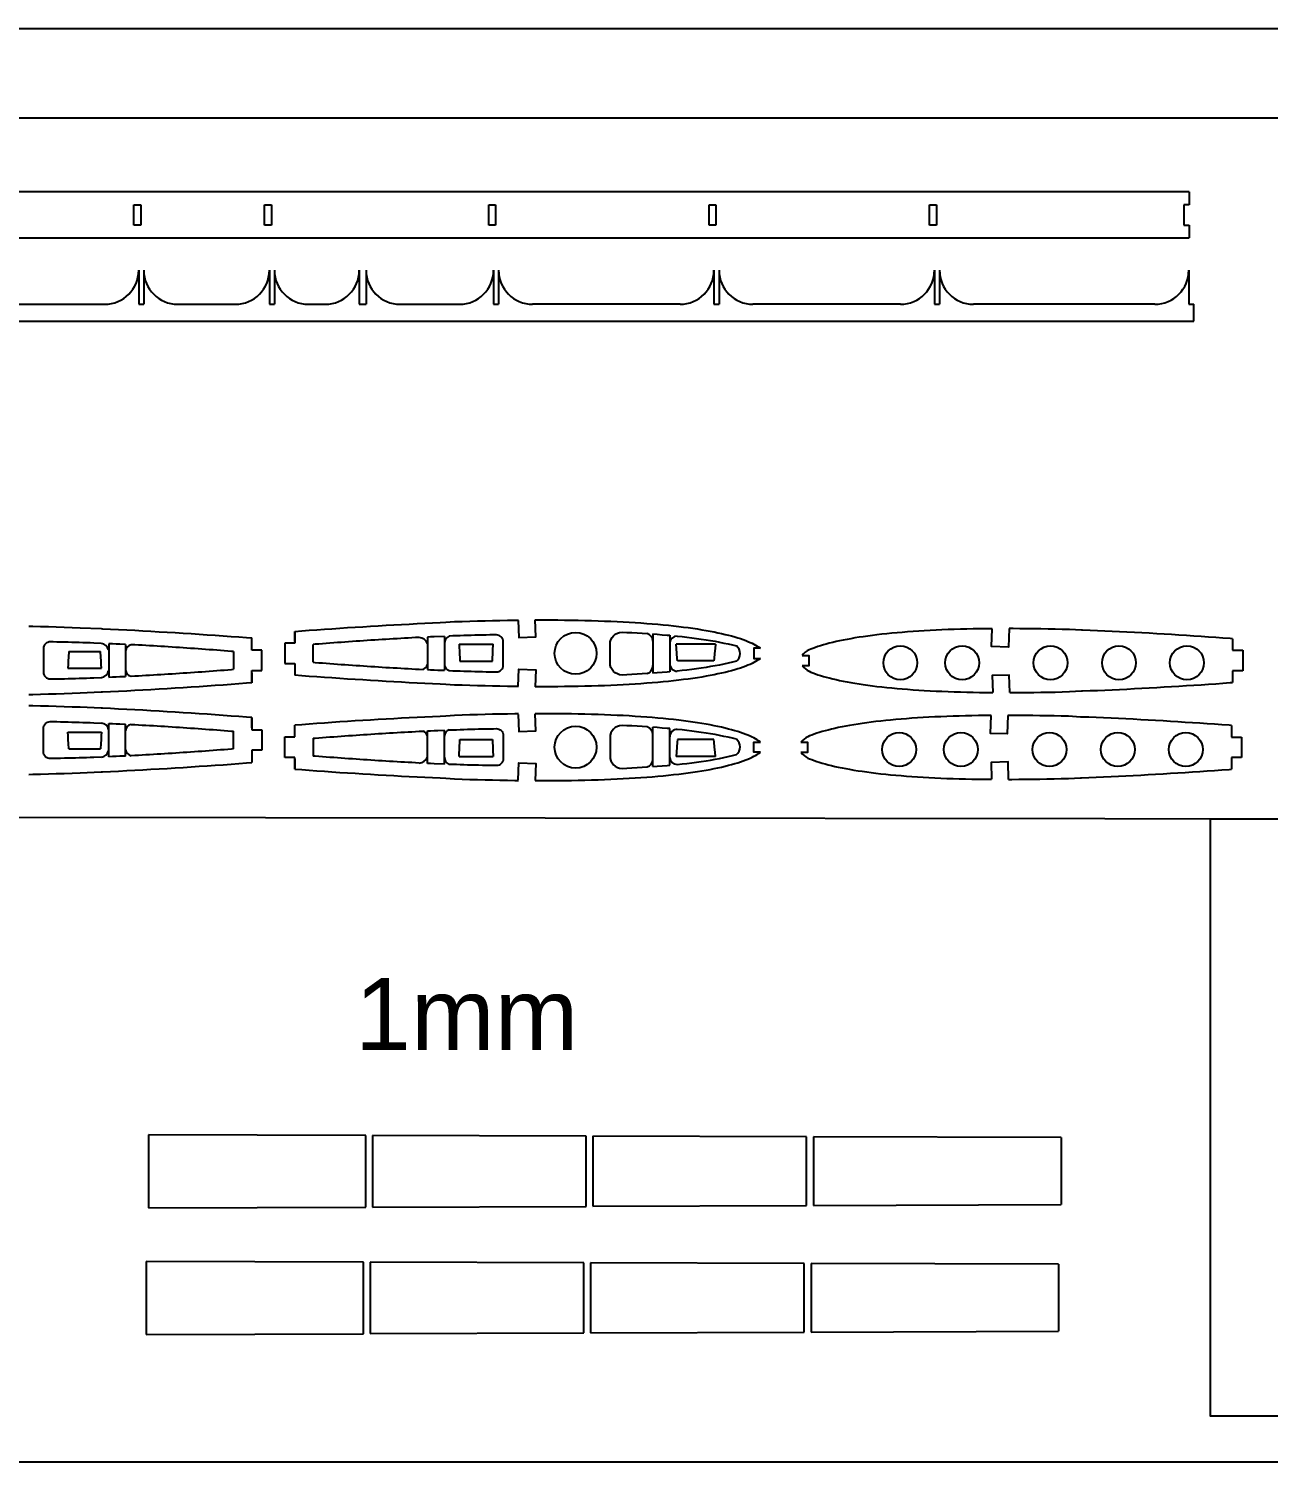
# Model space of a CAD drawing. Header units: inches. Extents: x 264 to 1849, y 18 to 441.
# Drawn here: x 881.2 to 1246.7, y 18.5 to 441.1 of the extents above; entities that cross this region are included whole.
import ezdxf

# ---------------------------------------------------------------- set-up
doc = ezdxf.new("R2010")
doc.units = ezdxf.units.IN
doc.header["$MEASUREMENT"] = 0
doc.layers.add('7', color=7, linetype='Continuous')
doc.layers.add('LAYER01', color=7, linetype='Continuous')
doc.styles.get("Standard").update_dxf_attribs({"font": 'arial.ttf'})

msp = doc.modelspace()

# ---------------------------------------------------------------- linework, layer by layer
for p, q in [((1223.31, 393), (640.98, 393)), ((912.18, 386.2), (912.18, 389.2)), ((912.18, 389.2), (914.18, 389.2)), ((914.18, 389.2), (914.18, 383.2)), ((950.71, 386.2), (950.71, 389.2)), ((950.71, 389.2), (952.71, 389.2)), ((952.71, 389.2), (952.71, 383.2)), ((1016.81, 386.2), (1016.81, 389.2)), ((1016.81, 389.2), (1018.81, 389.2)), ((1018.81, 389.2), (1018.81, 383.2)), ((1081.81, 386.2), (1081.81, 389.2)), ((1081.81, 389.2), (1083.81, 389.2)), ((1083.81, 389.2), (1083.81, 383.2)), ((1146.81, 386.2), (1146.81, 389.2)), ((1146.81, 389.2), (1148.81, 389.2)), ((1148.81, 389.2), (1148.81, 383.2)), ((1223.31, 389.2), (1221.81, 389.2)), ((1221.81, 389.2), (1221.81, 383.2)), ((1223.31, 393), (1223.31, 389.2)), ((912.18, 383.2), (912.18, 386.2)), ((950.71, 383.2), (950.71, 386.2)), ((1016.81, 383.2), (1016.81, 386.2)), ((1081.81, 383.2), (1081.81, 386.2)), ((1146.81, 383.2), (1146.81, 386.2)), ((914.18, 383.2), (912.18, 383.2)), ((952.71, 383.2), (950.71, 383.2)), ((1018.81, 383.2), (1016.81, 383.2)), ((1083.81, 383.2), (1081.81, 383.2)), ((1148.81, 383.2), (1146.81, 383.2)), ((1221.81, 383.2), (1223.31, 383.2)), ((1223.31, 383.2), (1223.31, 379.4)), ((640.98, 379.4), (1223.31, 379.4)), ((913.59, 369.85), (913.59, 359.85)), ((915.09, 369.85), (915.09, 359.85)), ((952.12, 369.85), (952.12, 359.85)), ((953.62, 369.85), (953.62, 359.85)), ((978.62, 369.85), (978.62, 359.85)), ((980.62, 369.85), (980.62, 359.85)), ((1018.22, 369.85), (1018.22, 359.85)), ((1019.72, 369.85), (1019.72, 359.85)), ((1083.22, 369.85), (1083.22, 359.85)), ((1084.72, 369.85), (1084.72, 359.85)), ((1148.22, 369.85), (1148.22, 359.85)), ((1149.72, 369.85), (1149.72, 359.85)), ((1223.22, 369.85), (1223.22, 359.85)), ((858.89, 359.85), (903.59, 359.85)), ((913.59, 359.85), (915.09, 359.85)), ((925.09, 359.85), (942.12, 359.85)), ((952.12, 359.85), (953.62, 359.85)), ((963.62, 359.85), (968.62, 359.85)), ((978.62, 359.85), (980.62, 359.85)), ((990.62, 359.85), (1008.22, 359.85)), ((1018.22, 359.85), (1019.72, 359.85)), ((1073.22, 359.85), (1029.72, 359.85)), ((1083.22, 359.85), (1084.72, 359.85)), ((1138.22, 359.85), (1094.72, 359.85)), ((1148.22, 359.85), (1149.72, 359.85)), ((1213.22, 359.85), (1159.72, 359.85)), ((1223.22, 359.85), (1224.72, 359.85)), ((1224.72, 354.85), (1224.72, 359.85)), ((959.66, 260.43), (959.66, 263.43)), ((946.94, 251.22), (946.94, 248.22)), ((946.94, 235.02), (946.94, 238.02)), ((959.66, 225.81), (959.66, 222.81))]:
    msp.add_line(p, q)
at = {"color": 9}
for p, q in [((959.66, 263.43), (959.66, 259.95)), ((946.94, 257.86), (946.94, 261.48)), ((949.94, 257.86), (946.94, 257.86)), ((949.94, 251.86), (949.94, 257.86)), ((959.66, 259.95), (956.66, 259.95)), ((956.66, 259.95), (956.66, 253.95)), ((965.04, 254.32), (965.04, 259.59)), ((1236.11, 261.26), (1236.11, 257.84)), ((1236.11, 257.84), (1239.11, 257.84)), ((1239.11, 257.84), (1239.11, 251.84)), ((941.56, 257.49), (941.56, 252.24)), ((956.66, 253.95), (959.66, 253.95)), ((959.66, 253.95), (959.68, 250.47)), ((946.94, 248.22), (946.94, 251.86)), ((946.94, 251.86), (949.94, 251.86)), ((1239.11, 251.84), (1236.11, 251.84)), ((1236.11, 251.84), (1236.12, 248.36)), ((946.94, 238.02), (946.94, 234.38)), ((941.56, 228.75), (941.56, 234)), ((946.94, 234.38), (949.94, 234.38)), ((949.94, 234.38), (949.94, 228.38)), ((959.66, 232.29), (959.68, 235.77)), ((1235.78, 235.68), (1235.78, 232.27)), ((949.94, 228.38), (946.94, 228.38)), ((946.94, 228.38), (946.94, 224.76)), ((956.66, 226.29), (956.66, 232.29)), ((956.66, 232.29), (959.66, 232.29)), ((965.04, 231.92), (965.04, 226.65)), ((1235.78, 232.27), (1238.78, 232.27)), ((1238.78, 232.27), (1238.78, 226.27)), ((959.66, 226.29), (956.66, 226.29)), ((959.66, 222.81), (959.66, 226.29)), ((1238.78, 226.27), (1235.78, 226.27)), ((1235.78, 226.27), (1235.78, 222.78))]:
    msp.add_line(p, q, dxfattribs=at)
at = {"color": 3}
msp.add_lwpolyline([(264.4, 441.09), (1834.81, 441.09), (1834.81, 18.48), (264.4, 18.48)], close=True, dxfattribs=at)
for centre, radius in [((1042.41, 256.95), 6.17), ((1138.16, 254.16), 5), ((1156.38, 254.16), 5), ((1182.47, 254.16), 5), ((1202.64, 254.16), 5), ((1222.68, 254.16), 5), ((1042.41, 229.29), 6.17), ((1137.82, 228.58), 5), ((1156.04, 228.58), 5), ((1182.13, 228.58), 5), ((1202.3, 228.58), 5), ((1222.34, 228.58), 5)]:
    msp.add_circle(centre, radius)
for centre, radius, start, end in [((903.59, 369.85), 10, 270, 0), ((925.09, 369.85), 10, 180, 270), ((942.12, 369.85), 10, 270, 0), ((963.62, 369.85), 10, 180, 270), ((968.62, 369.85), 10, 270, 0), ((990.62, 369.85), 10, 180, 270), ((1008.22, 369.85), 10, 270, 0), ((1029.72, 369.85), 10, 180, 270), ((1073.22, 369.85), 10, 270, 0), ((1094.72, 369.85), 10, 180, 270), ((1138.22, 369.85), 10, 270, 0), ((1159.72, 369.85), 10, 180, 270), ((1213.22, 369.85), 10, 270, 0), ((1087.94, 256.88), 2.96, 309.9525, 50.0475), ((1087.94, 229.36), 2.96, 309.9525, 50.0475)]:
    msp.add_arc(centre, radius, start, end)
at = {"layer": '7', "linetype": 'Continuous'}
for points in [[(1004.11, 266.09), (1006.75, 266.29), (1009.01, 266.37), (1011.25, 266.44), (1013.49, 266.51), (1015.72, 266.57), (1017.92, 266.62), (1020.12, 266.67), (1022.32, 266.71), (1024.48, 266.74), (1025.56, 266.75)], [(1025.52, 266.6), (1025.72, 261.6), (1030.71, 261.8), (1030.52, 266.79)], [(1030.52, 266.79), (1030.89, 266.79), (1033, 266.8), (1035.1, 266.79), (1037.14, 266.78), (1039.18, 266.76), (1041.22, 266.74), (1043.2, 266.7), (1045.17, 266.66), (1047.14, 266.61), (1049.03, 266.55), (1050.93, 266.48), (1052.82, 266.41), (1054.64, 266.32), (1056.45, 266.23), (1058.26, 266.13), (1059.98, 266.03), (1061.69, 265.91), (1063.41, 265.78), (1065.03, 265.66), (1066.65, 265.52), (1068.27, 265.36), (1069.79, 265.21), (1071.31, 265.05), (1072.82, 264.88), (1074.23, 264.7), (1075.63, 264.52), (1077.03, 264.32), (1078.32, 264.13), (1079.61, 263.92), (1080.89, 263.7), (1082.06, 263.49), (1083.23, 263.26), (1084.39, 263.03), (1085.44, 262.8), (1086.48, 262.55), (1087.51, 262.3), (1088.43, 262.06), (1089.34, 261.8), (1090.25, 261.53), (1091.03, 261.28), (1091.8, 261.01), (1092.57, 260.72), (1093.22, 260.46), (1093.86, 260.19), (1094.49, 259.9), (1095, 259.65), (1095.5, 259.39), (1095.99, 259.1), (1096.36, 258.85), (1096.72, 258.59), (1096.9, 258.45)], [(881.2, 264.97), (882.35, 264.94), (884.64, 264.89), (886.98, 264.83), (889.31, 264.76), (891.64, 264.68), (894, 264.6), (896.36, 264.51), (902.51, 264.23)], [(902.51, 264.23), (902.89, 264.21), (905.27, 264.1), (907.66, 263.99), (910.05, 263.87), (912.44, 263.74), (914.83, 263.61), (917.22, 263.47), (919.6, 263.33), (921.98, 263.19), (924.36, 263.05), (926.74, 262.9), (929.1, 262.75), (931.46, 262.59), (933.82, 262.43), (936.16, 262.27), (938.49, 262.1), (940.82, 261.94), (943.12, 261.77), (945.41, 261.6), (946.94, 261.48)], [(959.66, 263.43), (961.68, 263.58), (963.88, 263.74), (966.12, 263.9), (968.36, 264.06), (970.59, 264.21), (972.86, 264.37), (975.12, 264.52), (977.38, 264.66), (979.66, 264.81), (981.95, 264.94), (984.23, 265.08), (986.52, 265.21), (988.81, 265.34), (991.1, 265.47), (993.39, 265.59), (995.68, 265.71), (997.97, 265.82), (1000.25, 265.92), (1002.53, 266.02), (1004.11, 266.09)], [(1056.11, 263.19), (1057.5, 263.13), (1059.02, 263.06), (1060.53, 262.97), (1062.03, 262.88), (1063.53, 262.79)], [(1065.22, 262.67), (1066.51, 262.57), (1067.99, 262.45), (1069.46, 262.33), (1070.2, 262.26)], [(1072.38, 262.04), (1073.83, 261.89), (1075.26, 261.72), (1076.68, 261.55), (1078.09, 261.36), (1079.48, 261.16), (1080.87, 260.95), (1082.22, 260.73), (1083.56, 260.5), (1084.87, 260.25), (1086.17, 259.99), (1087.42, 259.72), (1088.66, 259.44), (1089.84, 259.14)], [(1165.27, 264.22), (1163.48, 264.2), (1161.53, 264.18), (1159.64, 264.14), (1157.75, 264.1), (1155.87, 264.05), (1154.05, 264), (1152.24, 263.93), (1150.43, 263.86), (1148.69, 263.78), (1146.96, 263.69), (1145.23, 263.6), (1143.58, 263.5), (1141.94, 263.39), (1140.3, 263.27), (1138.74, 263.14), (1137.19, 263.01), (1135.64, 262.86), (1134.19, 262.72), (1132.74, 262.56), (1131.29, 262.4), (1129.95, 262.23), (1128.6, 262.05), (1127.26, 261.86), (1126.03, 261.68), (1124.79, 261.48), (1123.56, 261.27), (1122.45, 261.07), (1121.33, 260.85), (1120.22, 260.62), (1119.22, 260.41), (1118.22, 260.17), (1117.23, 259.93), (1116.35, 259.7), (1115.48, 259.45), (1114.62, 259.19), (1113.87, 258.95), (1113.12, 258.7), (1112.39, 258.42), (1111.77, 258.17), (1111.25, 257.95), (1111.25, 257.95)], [(1170.22, 264.23), (1170.05, 258.76), (1165.06, 258.93), (1165.27, 264.22)], [(1191.63, 263.76), (1188.07, 263.96), (1185.93, 264.01), (1183.83, 264.06), (1181.72, 264.11), (1179.62, 264.15), (1177.55, 264.18), (1175.49, 264.2), (1173.43, 264.22), (1171.41, 264.23), (1170.23, 264.23)], [(1236.11, 261.26), (1235.43, 261.31), (1233.29, 261.46), (1231.15, 261.61), (1229.01, 261.76), (1226.84, 261.91), (1224.68, 262.05), (1222.51, 262.19), (1220.33, 262.33), (1218.14, 262.46), (1215.96, 262.59), (1213.77, 262.72), (1211.58, 262.85), (1209.39, 262.97), (1207.19, 263.08), (1205, 263.19), (1202.81, 263.3), (1200.63, 263.4), (1198.45, 263.5), (1196.26, 263.59), (1194.1, 263.67), (1191.93, 263.75), (1191.63, 263.76)], [(909.73, 259.56), (908.07, 259.64), (906.97, 259.7), (905.88, 259.75), (904.78, 259.79)], [(941.58, 257.49), (941, 257.53), (939.91, 257.62), (938.81, 257.7), (937.7, 257.78), (936.6, 257.87), (935.51, 257.95), (934.41, 258.03), (933.3, 258.11), (932.21, 258.19), (931.11, 258.26), (930.01, 258.34), (928.91, 258.42), (927.81, 258.49), (926.71, 258.57), (925.61, 258.64), (924.52, 258.71), (923.42, 258.78), (922.32, 258.85), (921.22, 258.92), (920.13, 258.99), (919.03, 259.05), (917.93, 259.12), (916.83, 259.18), (915.74, 259.25), (914.64, 259.31), (913.55, 259.37), (912.45, 259.42), (911.35, 259.48)], [(996.34, 261.62), (996.34, 261.62), (995.24, 261.57), (994.15, 261.51), (993.05, 261.45), (991.95, 261.39), (990.86, 261.33), (989.76, 261.27), (988.67, 261.2), (987.57, 261.14), (986.47, 261.07), (985.38, 261.01), (984.28, 260.94), (983.18, 260.87), (982.08, 260.8), (980.98, 260.73), (979.89, 260.65), (978.79, 260.58), (977.69, 260.5), (976.59, 260.43), (975.49, 260.35), (974.39, 260.27), (973.29, 260.19), (972.19, 260.11), (971.09, 260.03), (969.99, 259.95), (968.89, 259.87), (967.79, 259.78), (966.69, 259.7), (965.59, 259.62), (965.04, 259.57)], [(1003.72, 261.96), (1000.72, 261.83), (999.62, 261.78), (998.72, 261.74)], [(1008.09, 259.69), (1008.22, 256.69), (1008.27, 255.6), (1008.31, 254.69)], [(1017.89, 254.69), (1017.94, 255.6), (1017.99, 256.69), (1018.03, 257.79), (1018.11, 259.69)], [(1072.46, 254.71), (1072.39, 255.45), (1072.26, 256.92), (1072.14, 258.4), (1072.04, 259.69)], [(1083.63, 259.69), (1083.53, 258.4), (1083.42, 256.92), (1083.29, 255.45), (1083.22, 254.71)], [(1096.9, 258.45), (1094.93, 258.45), (1094.93, 255.45), (1096.9, 255.45)], [(1096.92, 258.43), (1096.92, 258.43)], [(892.96, 257.49), (892.88, 255.83), (892.83, 254.74), (892.78, 253.64), (892.73, 252.55)], [(902.59, 252.55), (902.54, 253.64), (902.49, 254.74), (902.44, 255.83), (902.36, 257.49)], [(965.03, 254.32), (965.59, 254.28), (966.69, 254.19), (967.79, 254.11), (968.89, 254.03), (969.99, 253.94), (971.09, 253.86), (972.19, 253.78), (973.29, 253.7), (974.39, 253.62), (975.49, 253.54), (976.59, 253.47), (977.69, 253.39), (978.79, 253.32), (979.89, 253.24), (980.98, 253.17), (982.08, 253.1), (983.18, 253.03), (984.28, 252.96), (985.38, 252.89), (986.47, 252.82), (987.57, 252.76), (988.67, 252.69), (989.76, 252.63), (990.86, 252.56), (991.95, 252.5), (993.05, 252.44), (994.15, 252.38), (995.24, 252.33), (996.34, 252.27), (997.43, 252.22)], [(1096.9, 255.45), (1096.72, 255.3), (1096.36, 255.04), (1095.99, 254.79), (1095.5, 254.51), (1095, 254.24), (1094.49, 253.99), (1093.86, 253.7), (1093.22, 253.43), (1092.57, 253.17), (1091.8, 252.88), (1091.03, 252.61), (1090.25, 252.36), (1089.34, 252.09), (1088.43, 251.84), (1087.51, 251.6), (1086.48, 251.34), (1085.44, 251.1), (1084.39, 250.87), (1083.23, 250.63), (1082.06, 250.4), (1080.89, 250.19), (1079.61, 249.97), (1078.32, 249.76), (1077.03, 249.57), (1075.63, 249.37), (1074.23, 249.19), (1072.82, 249.01), (1071.31, 248.84), (1069.79, 248.68), (1068.27, 248.53), (1066.65, 248.38), (1065.03, 248.24), (1063.41, 248.11), (1061.69, 247.98), (1059.98, 247.86), (1058.26, 247.76), (1056.45, 247.66), (1054.64, 247.57), (1052.82, 247.49), (1050.93, 247.41), (1049.03, 247.34), (1047.14, 247.28), (1045.17, 247.23), (1043.2, 247.19), (1041.22, 247.15), (1039.18, 247.13), (1037.14, 247.11), (1035.1, 247.1), (1033, 247.09), (1030.89, 247.1), (1030.52, 247.1)], [(1089.84, 254.61), (1088.66, 254.31), (1087.42, 254.03), (1086.17, 253.76), (1084.87, 253.5), (1083.56, 253.25), (1082.22, 253.02), (1080.87, 252.8), (1079.48, 252.59), (1078.09, 252.39), (1076.68, 252.2), (1075.26, 252.03), (1073.83, 251.86), (1072.38, 251.71)], [(1109.22, 256.31), (1111.16, 256.31), (1111.16, 253.31), (1109.22, 253.31)], [(904.78, 249.93), (905.88, 249.98), (906.97, 250.03), (908.07, 250.08), (909.73, 250.16)], [(911.35, 250.24), (912.45, 250.3), (913.55, 250.36), (914.64, 250.42), (915.74, 250.48), (916.83, 250.54), (917.93, 250.61), (919.03, 250.67), (920.13, 250.74), (921.22, 250.8), (922.32, 250.87), (923.42, 250.94), (924.52, 251.01), (925.61, 251.08), (926.71, 251.16), (927.81, 251.23), (928.91, 251.31), (930.01, 251.38), (931.11, 251.46), (932.21, 251.54), (933.3, 251.62), (934.41, 251.7), (935.51, 251.78), (936.6, 251.86), (937.7, 251.94), (938.81, 252.02), (939.91, 252.11), (941, 252.19), (941.56, 252.24)], [(1004.2, 247.8), (1002.53, 247.87), (1000.25, 247.97), (997.97, 248.08), (995.68, 248.19), (993.39, 248.3), (991.1, 248.42), (988.81, 248.55), (986.52, 248.68), (984.23, 248.82), (981.95, 248.95), (979.66, 249.09), (977.38, 249.23), (975.12, 249.38), (972.86, 249.53), (970.59, 249.68), (968.36, 249.84), (966.12, 249.99), (963.88, 250.15), (961.68, 250.32), (959.68, 250.47)], [(998.72, 252.16), (999.62, 252.11), (1000.72, 252.06), (1001.81, 252.02), (1003.72, 251.94)], [(1025.61, 247.29), (1025.52, 247.29), (1025.72, 252.29), (1030.71, 252.1), (1030.52, 247.1)], [(1063.53, 250.96), (1062.03, 250.87), (1060.53, 250.78), (1059.02, 250.7), (1057.5, 250.62), (1056.11, 250.56)], [(1070.2, 251.49), (1069.46, 251.42), (1067.99, 251.3), (1066.51, 251.18), (1065.22, 251.08)], [(1111.25, 251.66), (1111.77, 251.44), (1112.39, 251.19), (1113.12, 250.92), (1113.87, 250.66), (1114.62, 250.42), (1115.48, 250.16), (1116.35, 249.92), (1117.23, 249.69), (1118.22, 249.44), (1119.22, 249.21), (1120.22, 248.99), (1121.33, 248.76), (1122.45, 248.54), (1123.56, 248.34), (1124.79, 248.13), (1126.03, 247.93), (1127.26, 247.75), (1128.6, 247.56), (1129.95, 247.38), (1131.29, 247.22), (1132.74, 247.05), (1134.19, 246.9), (1135.64, 246.75), (1137.19, 246.61), (1138.74, 246.47), (1140.3, 246.35), (1141.94, 246.23), (1143.58, 246.12), (1145.23, 246.02), (1146.96, 245.92), (1148.69, 245.83), (1150.43, 245.75), (1152.24, 245.68), (1154.05, 245.62), (1155.87, 245.56), (1157.75, 245.51), (1159.64, 245.47), (1161.53, 245.44), (1163.48, 245.41), (1165.44, 245.39)], [(1170.43, 245.38), (1170.43, 245.38), (1170.27, 250.55), (1165.27, 250.39), (1165.44, 245.39)], [(902.51, 245.47), (896.36, 245.19), (894, 245.11), (891.64, 245.03), (889.31, 244.95), (886.98, 244.88), (884.64, 244.82), (882.35, 244.76), (881.2, 244.74)], [(946.94, 248.22), (945.41, 248.11), (943.12, 247.93), (940.82, 247.77), (938.49, 247.6), (936.16, 247.43), (933.82, 247.27), (931.46, 247.11), (929.1, 246.96), (926.74, 246.8), (924.36, 246.65), (921.98, 246.51), (919.6, 246.37), (917.22, 246.23), (914.83, 246.09), (912.44, 245.96), (910.05, 245.83), (907.66, 245.71), (905.27, 245.6), (902.89, 245.49), (902.51, 245.47)], [(1025.61, 247.14), (1024.48, 247.15), (1022.32, 247.19), (1020.12, 247.23), (1017.92, 247.27), (1015.72, 247.33), (1013.49, 247.39), (1011.25, 247.45), (1009.01, 247.52), (1006.75, 247.6), (1004.2, 247.8)], [(1170.43, 245.38), (1171.41, 245.38), (1173.43, 245.39), (1175.49, 245.41), (1177.55, 245.44), (1179.62, 245.47), (1181.72, 245.5), (1183.83, 245.55), (1185.93, 245.6), (1188.07, 245.66), (1191.63, 245.86)], [(1191.63, 245.86), (1191.93, 245.87), (1194.1, 245.95), (1196.26, 246.03), (1198.45, 246.12), (1200.63, 246.22), (1202.81, 246.32), (1205, 246.43), (1207.19, 246.54), (1209.39, 246.65), (1211.58, 246.77), (1213.77, 246.9), (1215.96, 247.03), (1218.14, 247.16), (1220.33, 247.29), (1222.51, 247.43), (1224.68, 247.57), (1226.84, 247.71), (1229.01, 247.86), (1231.15, 248), (1233.29, 248.16), (1235.43, 248.31), (1236.12, 248.36)], [(902.51, 240.77), (896.36, 241.04), (894, 241.13), (891.64, 241.21), (889.31, 241.29), (886.98, 241.36), (884.64, 241.42), (882.35, 241.47), (881.2, 241.5)], [(946.94, 238.02), (945.41, 238.13), (943.12, 238.3), (940.82, 238.47), (938.49, 238.64), (936.16, 238.8), (933.82, 238.97), (931.46, 239.13), (929.1, 239.28), (926.74, 239.44), (924.36, 239.58), (921.98, 239.73), (919.6, 239.87), (917.22, 240.01), (914.83, 240.15), (912.44, 240.28), (910.05, 240.4), (907.66, 240.53), (905.27, 240.64), (902.89, 240.75), (902.51, 240.77)], [(1004.2, 238.44), (1002.53, 238.37), (1000.25, 238.27), (997.97, 238.16), (995.68, 238.05), (993.39, 237.94), (991.1, 237.82), (988.81, 237.69), (986.52, 237.56), (984.23, 237.42), (981.95, 237.29), (979.66, 237.15), (977.38, 237.01), (975.12, 236.86), (972.86, 236.71), (970.59, 236.56), (968.36, 236.4), (966.12, 236.24), (963.88, 236.08), (961.68, 235.92), (959.68, 235.77)], [(1025.61, 239.1), (1024.48, 239.09), (1022.32, 239.05), (1020.12, 239.01), (1017.92, 238.97), (1015.72, 238.91), (1013.49, 238.85), (1011.25, 238.79), (1009.01, 238.72), (1006.75, 238.64), (1004.2, 238.44)], [(1025.61, 238.95), (1025.52, 238.95), (1025.72, 233.95), (1030.71, 234.14), (1030.52, 239.14)], [(1096.9, 230.79), (1096.72, 230.94), (1096.36, 231.2), (1095.99, 231.45), (1095.5, 231.73), (1095, 232), (1094.49, 232.25), (1093.86, 232.54), (1093.22, 232.81), (1092.57, 233.07), (1091.8, 233.36), (1091.03, 233.62), (1090.25, 233.88), (1089.34, 234.15), (1088.43, 234.4), (1087.51, 234.64), (1086.48, 234.9), (1085.44, 235.14), (1084.39, 235.37), (1083.23, 235.61), (1082.06, 235.84), (1080.89, 236.05), (1079.61, 236.27), (1078.32, 236.47), (1077.03, 236.67), (1075.63, 236.87), (1074.23, 237.05), (1072.82, 237.22), (1071.31, 237.4), (1069.79, 237.56), (1068.27, 237.71), (1066.65, 237.86), (1065.03, 238), (1063.41, 238.13), (1061.69, 238.26), (1059.98, 238.37), (1058.26, 238.48), (1056.45, 238.58), (1054.64, 238.67), (1052.82, 238.75), (1050.93, 238.83), (1049.03, 238.9), (1047.14, 238.96), (1045.17, 239.01), (1043.2, 239.05), (1041.22, 239.08), (1039.18, 239.11), (1037.14, 239.13), (1035.1, 239.14), (1033, 239.14), (1030.89, 239.14), (1030.52, 239.14)], [(1164.93, 238.64), (1163.14, 238.62), (1161.19, 238.6), (1159.3, 238.56), (1157.42, 238.52), (1155.53, 238.47), (1153.72, 238.42), (1151.9, 238.35), (1150.09, 238.28), (1148.36, 238.2), (1146.62, 238.12), (1144.89, 238.02), (1143.25, 237.92), (1141.6, 237.81), (1139.96, 237.69), (1138.41, 237.56), (1136.86, 237.43), (1135.31, 237.28), (1133.85, 237.14), (1132.4, 236.98), (1130.95, 236.82), (1129.61, 236.65), (1128.27, 236.47), (1126.92, 236.29), (1125.69, 236.1), (1124.46, 235.9), (1123.23, 235.69), (1122.11, 235.49), (1120.99, 235.27), (1119.88, 235.05), (1118.88, 234.83), (1117.88, 234.59), (1116.89, 234.35), (1116.02, 234.12), (1115.15, 233.87), (1114.28, 233.61), (1113.53, 233.37), (1112.79, 233.12), (1112.05, 232.84), (1111.43, 232.59), (1110.91, 232.37), (1110.91, 232.37)], [(1169.88, 238.65), (1169.72, 233.18), (1164.72, 233.35), (1164.93, 238.64)], [(1191.29, 238.18), (1187.73, 238.38), (1185.59, 238.43), (1183.49, 238.48), (1181.38, 238.53), (1179.28, 238.57), (1177.22, 238.6), (1175.15, 238.62), (1173.09, 238.64), (1171.08, 238.65), (1169.89, 238.65)], [(1235.78, 235.68), (1235.09, 235.73), (1232.95, 235.88), (1230.81, 236.03), (1228.67, 236.18), (1226.5, 236.33), (1224.34, 236.47), (1222.17, 236.61), (1219.99, 236.75), (1217.81, 236.88), (1215.62, 237.01), (1213.43, 237.14), (1211.24, 237.27), (1209.05, 237.39), (1206.86, 237.5), (1204.67, 237.61), (1202.47, 237.72), (1200.29, 237.82), (1198.11, 237.92), (1195.92, 238.01), (1193.76, 238.09), (1191.59, 238.17), (1191.29, 238.18)], [(892.96, 228.75), (892.88, 230.41), (892.83, 231.5), (892.78, 232.6), (892.73, 233.69)], [(902.59, 233.69), (902.54, 232.6), (902.49, 231.5), (902.44, 230.41), (902.36, 228.75)], [(904.78, 236.31), (905.88, 236.26), (906.97, 236.21), (908.07, 236.16), (909.73, 236.08)], [(911.35, 236), (912.45, 235.94), (913.55, 235.88), (914.64, 235.82), (915.74, 235.76), (916.83, 235.7), (917.93, 235.63), (919.03, 235.57), (920.13, 235.5), (921.22, 235.44), (922.32, 235.37), (923.42, 235.3), (924.52, 235.23), (925.61, 235.16), (926.71, 235.08), (927.81, 235.01), (928.91, 234.93), (930.01, 234.86), (931.11, 234.78), (932.21, 234.7), (933.3, 234.62), (934.41, 234.54), (935.51, 234.46), (936.6, 234.38), (937.7, 234.3), (938.81, 234.21), (939.91, 234.13), (941, 234.05), (941.56, 234)], [(965.03, 231.92), (965.59, 231.96), (966.69, 232.05), (967.79, 232.13), (968.89, 232.21), (969.99, 232.3), (971.09, 232.38), (972.19, 232.46), (973.29, 232.54), (974.39, 232.62), (975.49, 232.69), (976.59, 232.77), (977.69, 232.85), (978.79, 232.92), (979.89, 233), (980.98, 233.07), (982.08, 233.14), (983.18, 233.21), (984.28, 233.28), (985.38, 233.35), (986.47, 233.42), (987.57, 233.48), (988.67, 233.55), (989.76, 233.61), (990.86, 233.68), (991.95, 233.74), (993.05, 233.8), (994.15, 233.85), (995.24, 233.91), (996.34, 233.97), (997.43, 234.02)], [(998.72, 234.08), (999.62, 234.12), (1000.72, 234.17), (1001.81, 234.22), (1003.72, 234.3)], [(1063.53, 235.28), (1062.03, 235.37), (1060.53, 235.46), (1059.02, 235.54), (1057.5, 235.62), (1056.11, 235.68)], [(1070.2, 234.75), (1069.46, 234.81), (1067.99, 234.94), (1066.51, 235.06), (1065.22, 235.16)], [(1089.84, 231.63), (1088.66, 231.93), (1087.42, 232.21), (1086.17, 232.48), (1084.87, 232.74), (1083.56, 232.99), (1082.22, 233.22), (1080.87, 233.44), (1079.48, 233.65), (1078.09, 233.85), (1076.68, 234.04), (1075.26, 234.21), (1073.83, 234.38), (1072.38, 234.53)], [(941.58, 228.75), (941, 228.71), (939.91, 228.62), (938.81, 228.54), (937.7, 228.46), (936.6, 228.37), (935.51, 228.29), (934.41, 228.21), (933.3, 228.13), (932.21, 228.05), (931.11, 227.97), (930.01, 227.9), (928.91, 227.82), (927.81, 227.75), (926.71, 227.67), (925.61, 227.6), (924.52, 227.53), (923.42, 227.46), (922.32, 227.39), (921.22, 227.32), (920.13, 227.25), (919.03, 227.18), (917.93, 227.12), (916.83, 227.06), (915.74, 226.99), (914.64, 226.93), (913.55, 226.87), (912.45, 226.81), (911.35, 226.76)], [(1008.09, 226.55), (1008.22, 229.55), (1008.27, 230.64), (1008.31, 231.55)], [(1017.89, 231.55), (1017.94, 230.64), (1017.99, 229.55), (1018.03, 228.45), (1018.11, 226.55)], [(1072.46, 231.53), (1072.39, 230.79), (1072.26, 229.32), (1072.14, 227.84), (1072.04, 226.55)], [(1083.63, 226.55), (1083.53, 227.84), (1083.42, 229.32), (1083.29, 230.79), (1083.22, 231.53)], [(1096.9, 227.79), (1094.93, 227.79), (1094.93, 230.79), (1096.9, 230.79)], [(1108.88, 230.73), (1110.82, 230.73), (1110.82, 227.73), (1108.88, 227.73)], [(902.51, 222.01), (902.89, 222.02), (905.27, 222.13), (907.66, 222.25), (910.05, 222.37), (912.44, 222.5), (914.83, 222.63), (917.22, 222.77), (919.6, 222.9), (921.98, 223.05), (924.36, 223.19), (926.74, 223.34), (929.1, 223.49), (931.46, 223.65), (933.82, 223.81), (936.16, 223.97), (938.49, 224.13), (940.82, 224.3), (943.12, 224.47), (945.41, 224.64), (946.94, 224.76)], [(909.73, 226.68), (908.07, 226.6), (906.97, 226.54), (905.88, 226.49), (904.78, 226.45)], [(996.34, 224.62), (996.34, 224.62), (995.24, 224.67), (994.15, 224.73), (993.05, 224.79), (991.95, 224.85), (990.86, 224.91), (989.76, 224.97), (988.67, 225.03), (987.57, 225.1), (986.47, 225.17), (985.38, 225.23), (984.28, 225.3), (983.18, 225.37), (982.08, 225.44), (980.98, 225.51), (979.89, 225.59), (978.79, 225.66), (977.69, 225.74), (976.59, 225.81), (975.49, 225.89), (974.39, 225.97), (973.29, 226.05), (972.19, 226.13), (971.09, 226.21), (969.99, 226.29), (968.89, 226.37), (967.79, 226.45), (966.69, 226.54), (965.59, 226.62), (965.04, 226.67)], [(1003.72, 224.28), (1000.72, 224.41), (999.62, 224.46), (998.72, 224.5)], [(1025.52, 219.64), (1025.72, 224.64), (1030.71, 224.44), (1030.52, 219.45)], [(1030.52, 219.45), (1030.89, 219.45), (1033, 219.44), (1035.1, 219.45), (1037.14, 219.46), (1039.18, 219.48), (1041.22, 219.5), (1043.2, 219.54), (1045.17, 219.58), (1047.14, 219.63), (1049.03, 219.69), (1050.93, 219.76), (1052.82, 219.83), (1054.64, 219.91), (1056.45, 220.01), (1058.26, 220.11), (1059.98, 220.21), (1061.69, 220.33), (1063.41, 220.45), (1065.03, 220.58), (1066.65, 220.72), (1068.27, 220.87), (1069.79, 221.03), (1071.31, 221.19), (1072.82, 221.36), (1074.23, 221.54), (1075.63, 221.72), (1077.03, 221.92), (1078.32, 222.11), (1079.61, 222.32), (1080.89, 222.54), (1082.06, 222.75), (1083.23, 222.97), (1084.39, 223.21), (1085.44, 223.44), (1086.48, 223.69), (1087.51, 223.94), (1088.43, 224.18), (1089.34, 224.44), (1090.25, 224.71), (1091.03, 224.96), (1091.8, 225.23), (1092.57, 225.52), (1093.22, 225.77), (1093.86, 226.05), (1094.49, 226.34), (1095, 226.59), (1095.5, 226.85), (1095.99, 227.14), (1096.36, 227.38), (1096.72, 227.65), (1096.9, 227.79)], [(1072.38, 224.2), (1073.83, 224.35), (1075.26, 224.52), (1076.68, 224.69), (1078.09, 224.88), (1079.48, 225.08), (1080.87, 225.28), (1082.22, 225.5), (1083.56, 225.74), (1084.87, 225.99), (1086.17, 226.24), (1087.42, 226.51), (1088.66, 226.8), (1089.84, 227.09)], [(1096.92, 227.8), (1096.92, 227.81)], [(1110.92, 226.08), (1111.43, 225.86), (1112.05, 225.61), (1112.79, 225.34), (1113.53, 225.08), (1114.28, 224.84), (1115.15, 224.58), (1116.02, 224.34), (1116.89, 224.11), (1117.88, 223.86), (1118.88, 223.63), (1119.88, 223.41), (1120.99, 223.18), (1122.11, 222.97), (1123.23, 222.76), (1124.46, 222.55), (1125.69, 222.36), (1126.92, 222.17), (1128.27, 221.98), (1129.61, 221.8), (1130.95, 221.64), (1132.4, 221.47), (1133.85, 221.32), (1135.31, 221.17), (1136.86, 221.03), (1138.41, 220.89), (1139.96, 220.77), (1141.6, 220.65), (1143.25, 220.54), (1144.89, 220.44), (1146.62, 220.34), (1148.36, 220.25), (1150.09, 220.17), (1151.9, 220.1), (1153.72, 220.04), (1155.53, 219.98), (1157.42, 219.93), (1159.3, 219.89), (1161.19, 219.86), (1163.14, 219.83), (1165.1, 219.81)], [(1170.09, 219.8), (1170.09, 219.8), (1169.93, 224.97), (1164.94, 224.81), (1165.1, 219.81)], [(881.2, 221.27), (882.35, 221.3), (884.64, 221.35), (886.98, 221.41), (889.31, 221.48), (891.64, 221.56), (894, 221.64), (896.36, 221.73), (902.51, 222.01)], [(959.66, 222.81), (961.68, 222.66), (963.88, 222.5), (966.12, 222.34), (968.36, 222.18), (970.59, 222.03), (972.86, 221.87), (975.12, 221.72), (977.38, 221.58), (979.66, 221.43), (981.95, 221.29), (984.23, 221.16), (986.52, 221.03), (988.81, 220.89), (991.1, 220.77), (993.39, 220.65), (995.68, 220.53), (997.97, 220.42), (1000.25, 220.31), (1002.53, 220.21), (1004.11, 220.15)], [(1004.11, 220.15), (1006.75, 219.95), (1009.01, 219.87), (1011.25, 219.8), (1013.49, 219.73), (1015.72, 219.67), (1017.92, 219.62), (1020.12, 219.57), (1022.32, 219.53), (1024.48, 219.5), (1025.56, 219.49)], [(1056.11, 223.04), (1057.5, 223.11), (1059.02, 223.18), (1060.53, 223.27), (1062.03, 223.36), (1063.53, 223.45)], [(1065.22, 223.57), (1066.51, 223.67), (1067.99, 223.78), (1069.46, 223.91), (1070.2, 223.98)], [(1170.09, 219.8), (1171.08, 219.8), (1173.09, 219.81), (1175.15, 219.83), (1177.22, 219.86), (1179.28, 219.89), (1181.38, 219.93), (1183.49, 219.97), (1185.59, 220.02), (1187.73, 220.08), (1191.29, 220.28)], [(1191.29, 220.28), (1191.59, 220.29), (1193.76, 220.37), (1195.92, 220.45), (1198.11, 220.54), (1200.29, 220.64), (1202.47, 220.74), (1204.67, 220.85), (1206.86, 220.96), (1209.05, 221.07), (1211.24, 221.19), (1213.43, 221.32), (1215.62, 221.45), (1217.81, 221.58), (1219.99, 221.71), (1222.17, 221.85), (1224.34, 221.99), (1226.5, 222.13), (1228.67, 222.28), (1230.81, 222.42), (1232.95, 222.58), (1235.09, 222.73), (1235.78, 222.78)]]:
    msp.add_lwpolyline(points, dxfattribs=at)
for points in [[(1005.1, 251.88), (1006.19, 251.84), (1007.28, 251.8), (1008.38, 251.76), (1009.47, 251.72), (1010.56, 251.69), (1011.65, 251.65), (1012.74, 251.62), (1013.83, 251.59), (1014.93, 251.57), (1016.02, 251.54), (1017.11, 251.52), (1018.19, 251.49), (1019.05, 251.48, 0.419355), (1021.08, 253.48), (1021.08, 260.38, 0.414214), (1019.08, 262.38), (1017.11, 262.38), (1016.02, 262.35), (1014.93, 262.33), (1013.83, 262.3), (1012.74, 262.27), (1011.65, 262.24), (1010.56, 262.21), (1009.47, 262.17), (1008.38, 262.13), (1007.28, 262.1), (1006.19, 262.06), (1005.1, 262.01)], [(1056.11, 250.56, -0.409078), (1052.57, 254.16), (1052.57, 259.59, -0.409078), (1056.11, 263.19)], [(902.57, 259.89), (900.41, 259.97), (899.31, 260.01), (898.22, 260.05), (897.13, 260.09), (896.04, 260.12), (894.94, 260.15), (893.85, 260.19), (892.76, 260.22), (891.67, 260.24), (890.58, 260.27), (889.49, 260.29), (888.4, 260.31), (887.55, 260.33, 0.419355), (885.52, 258.33), (885.52, 251.43, 0.414214), (887.52, 249.43), (889.49, 249.43), (890.58, 249.45), (891.67, 249.48), (892.76, 249.51), (893.85, 249.54), (894.94, 249.57), (896.04, 249.6), (897.13, 249.64), (898.22, 249.67), (899.31, 249.71), (900.41, 249.75), (902.6, 249.84)], [(902.57, 226.35), (900.41, 226.27), (899.31, 226.23), (898.22, 226.19), (897.13, 226.15), (896.04, 226.12), (894.94, 226.08), (893.85, 226.05), (892.76, 226.02), (891.67, 226), (890.58, 225.97), (889.49, 225.95), (888.4, 225.92), (887.55, 225.91, -0.419355), (885.52, 227.91), (885.52, 234.81, -0.414214), (887.52, 236.81), (889.49, 236.81), (890.58, 236.78), (891.67, 236.76), (892.76, 236.73), (893.85, 236.7), (894.94, 236.67), (896.04, 236.64), (897.13, 236.6), (898.22, 236.56), (899.31, 236.53), (900.41, 236.49), (902.6, 236.4)], [(1005.1, 234.36), (1006.19, 234.4), (1007.28, 234.44), (1008.38, 234.48), (1009.47, 234.52), (1010.56, 234.55), (1011.65, 234.58), (1012.74, 234.62), (1013.83, 234.65), (1014.93, 234.67), (1016.02, 234.7), (1017.11, 234.72), (1018.19, 234.74), (1019.05, 234.76, -0.419355), (1021.08, 232.76), (1021.08, 225.86, -0.414214), (1019.08, 223.86), (1017.11, 223.86), (1016.02, 223.88), (1014.93, 223.91), (1013.83, 223.94), (1012.74, 223.97), (1011.65, 224), (1010.56, 224.03), (1009.47, 224.07), (1008.38, 224.1), (1007.28, 224.14), (1006.19, 224.18), (1005.1, 224.22)], [(1056.11, 235.68, 0.409078), (1052.57, 232.08), (1052.57, 226.65, 0.409078), (1056.11, 223.04)]]:
    msp.add_lwpolyline(points, format="xyb", dxfattribs=at)
at = {"layer": 'LAYER01'}
for p, q in [((642.39, 354.85), (1224.72, 354.85)), ((1065.22, 262.67), (1065.22, 251.08)), ((1070.2, 262.26), (1070.2, 251.49)), ((904.78, 259.79), (904.78, 249.93)), ((909.73, 259.56), (909.73, 250.16)), ((998.72, 261.74), (998.72, 252.16)), ((1003.72, 261.96), (1003.72, 251.94)), ((1008.09, 259.69), (1018.11, 259.69)), ((1083.63, 259.69), (1072.04, 259.69)), ((892.96, 257.49), (902.36, 257.49)), ((1008.31, 254.69), (1017.89, 254.69)), ((1083.22, 254.71), (1072.46, 254.71)), ((892.73, 252.55), (902.59, 252.55)), ((892.73, 233.69), (902.59, 233.69)), ((904.78, 226.45), (904.78, 236.31)), ((909.73, 226.68), (909.73, 236.08)), ((998.72, 224.5), (998.72, 234.08)), ((1003.72, 224.28), (1003.72, 234.3)), ((1065.22, 223.57), (1065.22, 235.16)), ((1070.2, 223.98), (1070.2, 234.75)), ((892.96, 228.75), (902.36, 228.75)), ((1008.31, 231.55), (1017.89, 231.55)), ((1083.22, 231.53), (1072.46, 231.53)), ((1008.09, 226.55), (1018.11, 226.55)), ((1083.63, 226.55), (1072.04, 226.55)), ((916.46, 115.01), (916.46, 93.46)), ((980.55, 114.81), (916.46, 115.01)), ((980.55, 93.7), (980.55, 114.81)), ((982.55, 114.81), (982.55, 93.7)), ((1045.55, 114.61), (982.55, 114.81)), ((1045.55, 93.93), (1045.55, 114.61)), ((1047.55, 114.61), (1047.55, 93.94)), ((1110.55, 114.41), (1047.55, 114.61)), ((1110.55, 94.17), (1110.55, 114.41)), ((1112.55, 114.41), (1112.55, 94.17)), ((1185.55, 114.18), (1112.55, 114.41)), ((1185.55, 114.18), (1185.55, 94.44)), ((916.46, 93.46), (980.55, 93.7)), ((982.55, 93.7), (1045.55, 93.93)), ((1047.55, 93.94), (1110.55, 94.17)), ((1112.55, 94.17), (1185.55, 94.44)), ((915.75, 77.71), (915.75, 56.17)), ((979.85, 77.51), (915.75, 77.71)), ((979.85, 56.4), (979.85, 77.51)), ((981.85, 77.51), (981.85, 56.41)), ((1044.85, 77.32), (981.85, 77.51)), ((1044.85, 56.63), (1044.85, 77.32)), ((1046.85, 77.31), (1046.85, 56.64)), ((1109.85, 77.12), (1046.85, 77.31)), ((1109.85, 56.87), (1109.85, 77.12)), ((1111.85, 77.11), (1111.85, 56.88)), ((1184.85, 76.89), (1111.85, 77.11)), ((1184.85, 76.89), (1184.85, 57.14)), ((915.75, 56.17), (979.85, 56.4)), ((981.85, 56.41), (1044.85, 56.63)), ((1046.85, 56.64), (1109.85, 56.87)), ((1111.85, 56.88), (1184.85, 57.14))]:
    msp.add_line(p, q, dxfattribs=at)
for points in [[(620.97, 414.84), (1284.24, 414.84), (1280.97, 208.1), (620.97, 208.85)], [(1229.63, 208.15), (1668.21, 208.15), (1668.21, 32.09), (1229.63, 32.09)]]:
    msp.add_lwpolyline(points, close=True, dxfattribs=at)
for centre, radius, start, end in [((1062.74, 260.44), 2.48, 2.3146, 71.2945), ((1072.34, 259.91), 2.14, 88.8283, 177.6369), ((902.25, 257.35), 2.56, 14.4158, 82.2752), ((911.85, 257.39), 2.15, 103.4138, 171.6109), ((996.11, 258.81), 2.82, 22.2029, 85.4117), ((1006.06, 259.88), 2.34, 114.2182, 180.0319), ((1113.01, 253.7), 4.6, 112.5326, 145.5099), ((996.9, 253.99), 1.85, 286.8028, 350.2242), ((1005.67, 253.75), 1.95, 182.0903, 253.0098), ((1072.37, 253.87), 2.17, 180.2332, 270.3588), ((902.35, 252.25), 2.42, 275.877, 349.3666), ((911.62, 252.12), 1.9, 183.2729, 261.9943), ((1062.51, 253.47), 2.71, 292.1631, 356.8158), ((1114.49, 257.73), 6.88, 220.0485, 241.9676), ((902.35, 233.99), 2.42, 10.6334, 84.123), ((911.62, 234.12), 1.9, 98.0057, 176.7271), ((996.9, 232.25), 1.85, 9.7758, 73.1972), ((1005.67, 232.49), 1.95, 106.9902, 177.9097), ((1062.51, 232.76), 2.71, 3.1842, 67.8369), ((1072.37, 232.36), 2.17, 89.6412, 179.7668), ((902.25, 228.89), 2.56, 277.7248, 345.5842), ((911.85, 228.85), 2.15, 188.3891, 256.5862), ((1112.67, 228.12), 4.6, 112.5326, 145.5099), ((996.11, 227.43), 2.82, 274.5883, 337.7971), ((1006.06, 226.36), 2.34, 179.9681, 245.7818), ((1062.74, 225.8), 2.48, 288.7055, 357.6854), ((1072.34, 226.33), 2.14, 182.3631, 271.1717), ((1114.15, 232.15), 6.88, 220.0485, 241.9676)]:
    msp.add_arc(centre, radius, start, end, dxfattribs=at)

# ---------------------------------------------------------------- texts
msp.add_text('1mm', height=21.22, dxfattribs=at).set_placement((977.37, 139.98))

doc.saveas('drawing.dxf')
